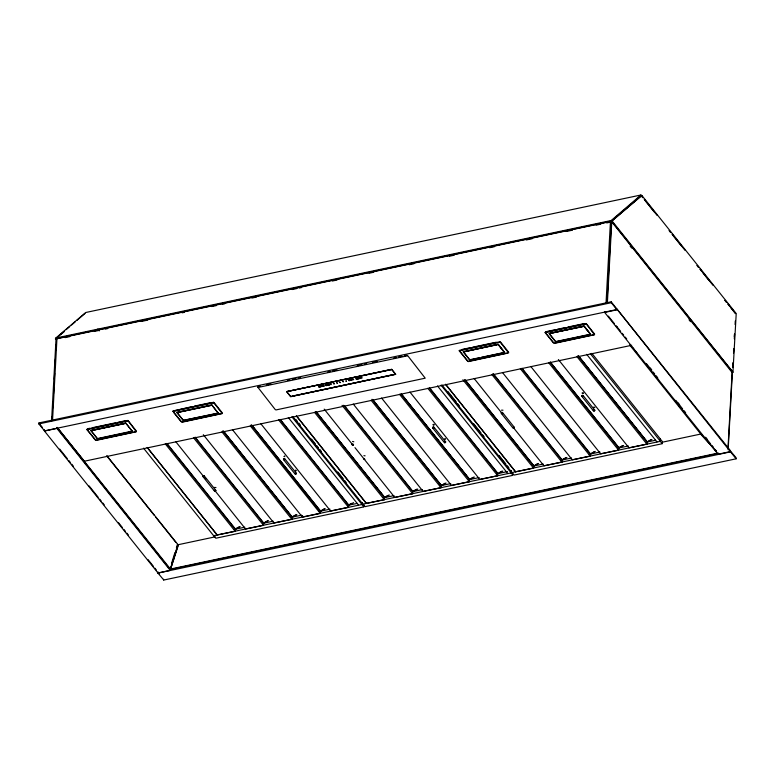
<?xml version="1.0" encoding="UTF-8"?>
<svg xmlns="http://www.w3.org/2000/svg" width="775" height="775" viewBox="0 0 775 775"><rect width="100%" height="100%" fill="white"/><g stroke="black" fill="none" stroke-linecap="round" stroke-linejoin="round"><path stroke-width="1.16" d="M55.819 338.094L56.081 338.656L611.262 221.108L641.109 195.591L640.964 194.99L85.676 312.519L55.819 338.045L611.213 220.507L640.964 194.99M51.586 420.844L56.013 339.092M52.099 420.05L52.293 416.456M52.748 408.057L53.078 402.06M53.533 393.671L53.853 387.674M54.308 379.275L54.637 373.288M55.093 364.889L55.413 358.893M55.868 350.503L56.197 344.507M52.526 420.641L56.943 338.752L56.062 339.218M157.945 572.212L158.119 572.938L170.016 570.419L170.277 569.596L56.904 427.577M158.023 572.318L158.081 573.219L163.796 580.039L736.105 458.81L736.114 457.754L730.399 450.934M163.622 579.312L163.602 580.02M174.181 558.678L174.307 556.276M302.473 515.501L302.686 517.099L319.949 513.447L320.346 511.713L251.148 424.855M362.032 502.462L361.702 504.438M362.119 502.568L361.993 504.486L363.698 506.918L215.818 538.228L213.706 535.69M364.017 504.951L363.853 506.821M511.287 470.842L510.899 472.847M511.306 470.977L511.18 472.895L512.885 475.337L365.006 506.637L362.894 504.108M604.703 311.657L604.762 312.558L718.047 454.247L730.496 451.554M606.011 303.461L610.438 221.708L611.165 221.35M606.951 303.257L611.368 221.369L732.317 372.765M607.397 302.483L611.746 222.144L611.058 221.427L56.081 338.937M616.929 309.516L44.553 430.9L38.75 423.741L39.012 422.918L611.155 301.785L730.428 451.709M727.996 448.299L732.172 371.254M728.151 449.713L732.433 371.583M732.762 365.567L732.888 363.155M733.538 351.123L733.673 348.711M734.322 336.679L734.458 334.267M732.762 367.515L733.024 362.739M733.538 353.187L733.731 349.603M734.312 338.859L734.574 334.083M735.087 324.531L735.281 320.947M616.832 308.886L730.438 450.653L730.544 451.854L736.105 458.81M718.183 453.055L170.578 569.034L178.163 544.718L215.247 536.833M44.291 429.834L44.359 430.871M170.18 570.322L56.769 428.236M132.322 431.433L125.744 423.121L91.014 430.522L97.592 438.824L132.205 431.501M132.292 431.375L125.889 423.14M86.936 429.311L96.013 440.433L136.313 431.762L127.817 420.36M183.375 420.389L218.114 413.308M211.875 405.267L176.942 412.668M192.152 406.594L172.854 411.128L181.931 422.249L222.231 413.579L213.299 402.118M291.981 396.141L395.637 374.209L391.608 369.326L286.769 391.569L290.79 396.684L395.608 374.102M395.628 374.441L391.753 369.336M257.678 387.035L275.348 409.694L276.181 409.897L425.213 378.181L407.437 355.328M463.314 351.695L469.882 360.007L504.583 352.557L498.044 344.294L463.324 352.034M459.236 350.494L468.313 361.615L508.613 352.945L499.681 341.484M590.531 334.422L583.962 326.11L549.233 333.502L555.801 341.814L590.414 334.49M590.502 334.364L584.098 326.12M545.145 332.301L554.232 343.422L594.532 334.752L586.055 323.64M616.861 309.661L611.301 302.715L611.349 301.804M641.245 196.278L641.08 195.697M512.081 472.517L514.193 475.056L662.073 443.746L660.368 441.314L660.281 439.231M169.948 568.588L170.364 568.947L177.921 544.592L106.795 455.623M339.983 382.337L339.963 382.404A5.008 2.751 3.1 0 1 339.876 382.627L340.545 382.501M363.95 459.236C366.091 459.527 364.047 459.304 363.95 458.674M444.511 442.176C444.269 443.833 446.807 441.847 445.082 441.634M170.587 568.995L178.531 544.612M284.008 459.769C282.371 459.062 285.684 458.548 284.822 459.691M501.502 410.169L503.004 410.198M594.88 407.505L593.863 406.943L593.912 407.708M171.73 562.863L174.947 552.565M176.38 547.983L177.436 544.341M218.23 413.24L211.798 404.947M147.405 447.65L217.233 534.982L235.174 531.301L235.213 529.257L166.887 443.794M215.111 490.439L214.733 491.253L215.528 491.389L245.568 528.986L263.51 525.305L263.548 523.251L195.222 437.788M203.321 434.707L273.904 522.989L291.846 519.308L291.884 517.254L222.812 430.852M260.749 423.644L330.576 510.987L348.517 507.305L348.556 505.261L280.23 419.798M296.593 416.059L366.42 503.401L384.361 499.72L384.41 497.666L316.084 412.203M354.96 447.621L394.756 497.405L412.697 493.714L412.746 491.67L343.664 405.267M353.264 404.056L423.092 491.398L441.033 487.717L441.082 485.673L372 399.27M381.6 398.059L451.428 485.402L469.369 481.721L469.418 479.667L401.082 394.204M409.936 392.063L479.764 479.405L497.705 475.724L497.753 473.67L429.418 388.207M445.78 384.468L515.617 471.81L533.549 468.129L533.597 466.085L464.516 379.682M513.166 427.306L543.953 465.814L561.885 462.132L561.933 460.079L492.852 373.676M502.452 372.475L572.289 459.817L590.221 456.136L590.269 454.082L521.943 368.619M530.788 366.478L600.625 453.811L618.557 450.13L618.605 448.086L550.279 362.623M558.378 359.532L628.961 447.814L646.893 444.133L646.941 442.079L577.859 355.686M660.087 441.256L660.319 438.96L591.887 353.361M662.238 443.649L662.305 441.45L660.484 439.26M642.785 197.635L641.274 195.746L611.63 221.233L732.937 372.32L736.221 313.546L641.952 195.591M340.051 382.608L339.343 382.075L339.954 382.162M513.283 427.432L513.67 428.313L514.164 427.248M593.844 410.372L594.231 411.254L594.725 410.188M58.077 336.573L55.374 338.888L55.965 338.878M60.77 334.257L64.364 331.177M66.156 329.637L69.75 326.556M71.552 325.016L75.146 321.925M76.938 320.385L85.027 313.449M55.994 338.646L64.093 331.7M641.845 195.562L611.669 221.117M204.261 476.751C205.113 475.608 201.81 476.121 203.447 476.828M214.53 487.388L215.983 487.572M296.341 470.803L295.488 470.115L295.527 470.88M343.17 381.959L343.238 381.833M215.528 491.389L215.779 490.42M295.672 473.38L295.614 474.436L296.35 473.36M350.901 380.108C350.833 379.169 351.346 380.854 350.319 380.37M361.286 377.502L362.138 377.977L361.266 377.58M504.506 352.673L498.18 344.313M631.693 345.292L84.339 461.232L57.05 427.354M235.377 528.879L239.175 526.835M223.5 431.142L292.049 516.877L295.847 514.842M325.209 508.632L320.511 511.18L324.183 508.836M348.711 504.883L351.618 503.353M389.399 495.041L384.749 497.298M412.901 491.292L416.698 489.248M446.071 483.048L441.363 485.596L445.034 483.251M401.779 394.494L469.573 479.289L473.37 477.255M538.586 463.46L533.878 466.007L537.559 463.663M562.088 459.701L565.895 457.667M550.211 361.964L618.944 447.708M651.93 439.454L647.222 442.012L650.893 439.667M240.202 526.632L235.561 529.209L166.954 443.445M264.798 522.369L267.511 520.839M268.537 520.626L263.839 523.183L195.164 437.139M296.873 514.629L292.233 517.206L223.626 431.442M353.545 502.636L348.905 505.213L280.298 419.44M385.65 496.785L388.362 495.254M417.735 489.044L412.978 491.36M474.407 477.042L469.65 479.357M498.993 472.789L501.706 471.248M502.743 471.045L498.092 473.622L429.36 387.558M566.922 457.453L562.282 460.04L493.539 373.967M594.231 451.66L590.569 453.976L595.258 451.457M619.855 447.194L622.567 445.664M623.594 445.46L618.837 447.776M350.968 380.399L349.612 379.847L350.203 380.312M342.463 381.368L343.151 381.494M284.745 456.688L284.706 455.923L283.931 456.582M352.518 441.469L353.817 441.779M353.206 445.247C354.776 444.046 350.562 444.647 352.925 445.276M433.942 425.097C435.55 424.157 431.636 424.138 433.361 425.088M433.767 428.197C435.337 426.986 431.113 427.597 433.487 428.217M363.872 455.671L365.103 455.826M445.296 439.299L445.247 438.534L444.472 439.192M444.511 441.624L444.55 442.389L445.334 441.731M583.129 393.516C584.679 392.818 581.308 392.276 582.306 393.409M357.759 378.103A1.395 0.765 3.1 0 1 358.263 378.084L358.35 378.19A1.066 0.581 3.1 0 0 357.837 378.21L358.302 378.762A1.095 0.601 3.1 0 0 358.554 378.675L358.438 378.52M357.759 378.113L357.372 378.636L358.35 378.859A1.318 0.727 3.1 0 0 358.796 378.704L358.195 378.578M352.809 379.275C352.024 380.448 355.183 379.353 352.838 379.159M56.73 428.43L44.475 431.026L44.572 430.193M127.778 421.087L87.042 429.708M125.87 423.373L91.121 430.735M213.697 402.893L172.961 411.515M211.788 405.18L176.923 412.562L183.365 420.622M407.359 355.841L257.813 387.5M611.301 302.715L38.798 423.925M97.466 438.582L132.302 431.094M616.977 309.816L604.723 312.412M391.733 369.568L286.798 391.617M500.078 342.259L459.343 350.891M498.17 344.546L463.305 351.927L469.747 359.988M585.987 324.076L545.261 332.698M584.088 326.353L549.184 333.608L583.924 326.217M469.757 359.755L479.134 357.769M555.675 341.572L590.54 334.19L584.243 326.294M361.993 504.486L213.629 535.719L143.569 448.183M511.18 472.895L362.826 504.137L292.756 416.592M660.368 441.314L512.013 472.547L441.944 385.01M730.544 451.854L158.042 573.064M326.498 385.485C327.786 385.049 324.783 384.429 326.207 385.553M65.061 337.609L69.789 336.602M94.628 331.342L99.355 330.344M105.264 329.094L107.638 328.59M141.932 321.334L147.841 320.075M182.144 312.819L184.508 312.315M211.711 306.561L216.438 305.553M222.357 304.304L224.721 303.8M251.923 298.046L256.651 297.038M292.127 289.53L296.864 288.532M299.228 288.029L301.591 287.525M332.339 281.015L337.077 280.017M369.007 273.255L373.734 272.248M409.219 264.74L413.947 263.742M449.423 256.225L454.16 255.227M489.635 247.709L494.373 246.712M526.303 239.95L532.212 238.7M566.515 231.434L572.425 230.185M596.082 225.176L600.809 224.178M606.718 222.929L609.092 222.425M258.143 386.773L260.507 386.279M266.406 385.03L271.124 384.032M287.632 380.535L289.995 380.031M292.349 379.537L295.885 378.791M298.249 378.287L300.603 377.783M327.728 372.048L330.092 371.545M332.446 371.041L337.164 370.043M357.217 365.8L361.935 364.802M364.298 364.298L366.653 363.804M372.552 362.555L377.27 361.557M393.778 358.06L396.141 357.566M398.495 357.062L402.031 356.316M404.395 355.812L406.749 355.318M87.449 428.759L89.793 428.265M92.148 427.771L115.64 422.792M117.984 422.298L126.209 420.554M194.506 406.1L210.945 402.613M462.094 349.448L470.318 347.704M472.663 347.2L496.155 342.23M545.658 331.748L555.055 329.762M557.409 329.259L565.624 327.525M567.978 327.021L584.418 323.543M87.333 429.098L127.265 420.641M173.242 410.905L213.183 402.448M459.633 350.271L499.565 341.814M545.542 332.078L585.483 323.63M91.092 430.551L125.715 423.228M177.01 412.368L211.623 405.034M463.392 351.734L498.005 344.4M286.847 391.598L391.578 369.433M318.893 386.706L319.465 386.686L318.961 386.793M327.35 384.933L327.951 384.913L327.428 385.02M358.961 378.248L359.677 378.093M323.33 385.902L324.347 386.028M346.096 381.058C346.88 381.416 345.117 380.583 346.173 381.155M359.028 378.336L359.745 378.19M290.828 396.577L395.55 374.403M183.52 420.35L218.25 413.007M481.44 357.275L504.632 352.373M96.129 440.103L136.071 431.646M182.047 421.91L203.186 417.434M205.54 416.94L221.989 413.463M468.429 361.286L481.353 358.544M483.697 358.05L507.189 353.071M554.348 343.093L594.28 334.635M234.137 529.461L244.784 527.203M262.531 523.445L273.178 521.197M292.107 517.187L301.572 515.181M319.319 511.422L329.966 509.175M347.704 505.416L357.168 503.411M383.334 497.87L393.981 495.622M412.901 491.612L422.365 489.606M440.113 485.847L450.759 483.6M468.507 479.841L479.153 477.584M496.901 473.825L507.547 471.578M533.704 466.037L543.168 464.031M560.916 460.272L571.562 458.025M589.3 454.266L599.947 452.009M617.694 448.25L628.341 446.003M655.553 440.239L647.27 441.992L578.673 356.267M662.732 442.118L700.997 434M170.103 569.557L718.551 453.433M611.368 221.059L611.213 220.507M700.629 434.087L713.368 447.766M586.694 354.359L656.958 441.924M437.507 385.95L507.77 473.506M288.31 417.541L358.573 505.097M593.979 410.004L594.716 410.595L593.262 410.411M513.418 427.064L514.145 427.655L512.692 427.461M555.665 341.804L549.243 333.841M290.654 396.664L286.789 391.898M302.415 517.07L232.413 429.65M97.447 438.815L90.975 430.726M157.926 572.919L44.475 431.026M618.886 448.008L550.337 362.274M469.698 479.599L401.15 393.855M413.027 491.592L344.352 405.558M334.035 383.48L333.589 383.577A1.502 0.823 3.1 0 0 333.715 383.732L334.132 383.606M323.524 385.611C322.972 386.531 323.01 384.875 323.718 385.747A1.589 0.872 3.1 0 1 324.047 385.921M647.096 441.702L578.547 355.967M533.752 465.707L465.203 379.963M441.237 485.295L372.688 399.551M384.565 497.288L316.016 411.554M320.385 510.88L251.836 425.146M612.124 221.04L733.043 372.262M170.326 568.898L57.97 428.381M714.918 449.481L716.478 451.195M716.41 451.282L700.862 434.165L629.639 344.923M590.569 453.976L522.001 368.27M533.946 466.037L465.329 380.263M441.382 485.567L372.814 399.852M384.71 497.569L316.142 411.854M320.569 511.209L251.962 425.446M641.371 195.717L642.882 197.606M644.393 199.485L657.21 215.518M669.271 230.601L670.782 232.49M672.283 234.379L685.1 250.412M697.171 265.496L698.672 267.385M700.183 269.264L713 285.297M725.061 300.38L726.572 302.269M728.074 304.158L735.62 313.584M644.296 199.514L654.09 211.778M669.174 230.63L670.675 232.519M672.187 234.408L681.235 245.723M697.064 265.515L698.566 267.404M700.077 269.293L701.588 271.173M703.09 273.062L709.125 280.608M724.954 300.409L726.466 302.289M727.967 304.178L729.478 306.067M730.98 307.946L735.504 313.604M630.162 246.169L631.673 248.048M689.023 319.784L690.535 321.673M650.206 368.057L651.717 369.946M678.106 402.952L679.607 404.841M706.006 437.846L707.507 439.735M616.9 326.692L620.678 331.409M622.189 333.298L623.701 335.188M625.212 337.077L626.713 338.966M646.35 363.533L651.639 370.14M653.151 372.029L654.662 373.918M656.173 375.807L657.684 377.696M675.81 400.365L682.601 408.871M684.112 410.76L685.623 412.649M705.26 437.207L710.549 443.823M712.06 445.712L713.572 447.601M715.073 449.49L716.584 451.379M608.385 316.123L614.391 323.63M615.893 325.51L617.394 327.389M632.41 347.268L633.902 349.137M635.403 351.017L636.895 352.887M657.113 378.171L658.614 380.05M678.832 405.335L680.324 407.204M586.481 323.873L594.658 334.103M590.269 353.603L660.252 441.159M577.007 356.694L646.893 444.133M545.164 332.62L553.34 342.85M582.984 395.386L594.842 410.217M581.822 396.316L593.679 411.147M548.671 362.69L618.557 450.13M500.563 342.066L508.739 352.286M520.335 368.687L590.221 456.136M498.325 344.478L504.661 352.402M491.999 374.683L561.885 462.132M459.255 350.813L467.432 361.034M502.423 412.445L514.28 427.277M474.116 378.471L502.655 414.16M501.26 413.366L513.118 428.207M462.907 379.75L533.549 468.129M445.518 384.255L515.501 471.81M447.96 391.53L456.233 401.876M457.734 403.756L459.236 405.645M473.525 423.508L481.052 432.915M482.554 434.804L484.055 436.683M499.1 455.497L505.872 463.963M507.373 465.843L508.875 467.722M441.072 385.194L511.064 472.75M427.819 388.275L497.705 475.724M433.797 426.977L445.654 441.808M432.634 427.897L444.492 442.728M399.483 394.272L469.369 481.721M357.004 379.023L355.735 378.558L356.432 379.149M371.147 400.278L441.033 487.717M329.123 384.933C329.637 383.431 331.051 385.204 328.435 385.185L327.854 384.458L328.542 385.049M328.174 385.136L326.924 384.662L327.651 384.507L327.612 385.252M342.056 405.335L412.697 493.714M323.117 386.202L321.867 385.727L322.594 385.572L322.565 386.318M321.082 386.628L319.813 386.163L320.501 386.754M324.183 409.123L351.957 443.872M314.476 412.271L384.361 499.72M296.331 415.836L366.313 503.392M295.759 419.353L297.261 421.232M298.772 423.121L300.274 425M311.55 439.105L315.318 443.813M316.82 445.693L318.322 447.572M319.823 449.452L321.334 451.341M337.871 472.033L343.141 478.621M344.642 480.5L346.144 482.379M291.884 416.776L361.867 504.331M278.622 419.866L348.517 507.305M284.599 458.558L296.467 473.389M283.447 459.488L295.304 474.319M250.286 425.863L320.182 513.302M214.181 402.7L222.357 412.92M211.943 405.112L218.201 413.191M221.95 431.859L291.846 519.308M176.962 412.377L183.297 420.302M173.61 412.368L181.05 421.668M193.614 437.865L263.51 525.305M97.873 328.958L99.374 330.847M204.038 475.618L215.896 490.449M175.741 441.643L205.772 479.212M202.885 476.548L214.743 491.379M165.278 443.862L235.174 531.301M128.272 420.883L136.448 431.113M147.134 447.427L217.126 534.982M86.955 429.631L95.131 439.861M107.057 456.301L154.225 515.307M155.717 517.177L175.935 542.471M42.267 427.306L38.847 423.014M59.675 449.083L67.231 458.529M68.733 460.418L70.244 462.307M71.755 464.196L73.267 466.085M89.125 485.925L98.192 497.259M99.704 499.148L101.215 501.038M102.726 502.927L104.228 504.816M118.585 522.767L122.353 527.484M123.864 529.373L125.376 531.262M126.887 533.152L128.398 535.041M148.035 559.598L153.324 566.215M154.835 568.104L156.337 569.993M158.139 572.241L159.485 573.926M327.04 385.214L326.091 385.679L325.51 384.952L327.04 385.214M333.357 383.402L334.374 383.858L333.395 383.334M202.895 475.976C203.36 478.107 204.881 474.232 202.895 475.976M283.456 458.926C283.921 461.057 285.442 457.182 283.456 458.926M352.082 444.395C352.548 446.526 354.068 442.651 352.082 444.395M432.653 427.335C433.118 429.476 434.63 425.591 432.653 427.335M501.28 412.804C501.377 414.799 504.205 412.532 501.541 412.968C501.609 414.79 503.285 411.079 501.28 412.804M581.841 395.754C581.918 397.778 584.776 395.453 582.102 395.918C582.219 397.672 583.817 394.029 581.841 395.754M214.365 490.478C215.227 492.241 216.603 489.442 214.365 490.478M294.926 473.428C295.788 475.182 297.164 472.392 294.926 473.428M331.022 383.79L331.128 384.613L329.888 384.032L331.022 383.79M319.155 386.299L318.467 386.444L319.048 387.171L319.155 386.299M319.532 386.221L320.114 386.948L319.532 386.221M321.702 385.766L320.627 385.989L321.654 386.618L321.77 385.853M336.699 382.588L337.28 383.315L336.699 382.588M348.924 379.992C347.82 381.436 351.685 380.389 348.924 379.992M351.937 379.363L350.862 379.585L352.073 380.186L351.937 379.363M356.849 378.316L357.43 379.043L356.849 378.316M358.699 377.929L359.28 378.655L358.699 377.929M359.6 377.735L360.181 378.462L359.6 377.735M360.85 377.473L359.784 377.696L360.801 378.336L360.85 377.473M322.826 385.892L322.303 385.998L322.826 385.892"/></g></svg>
